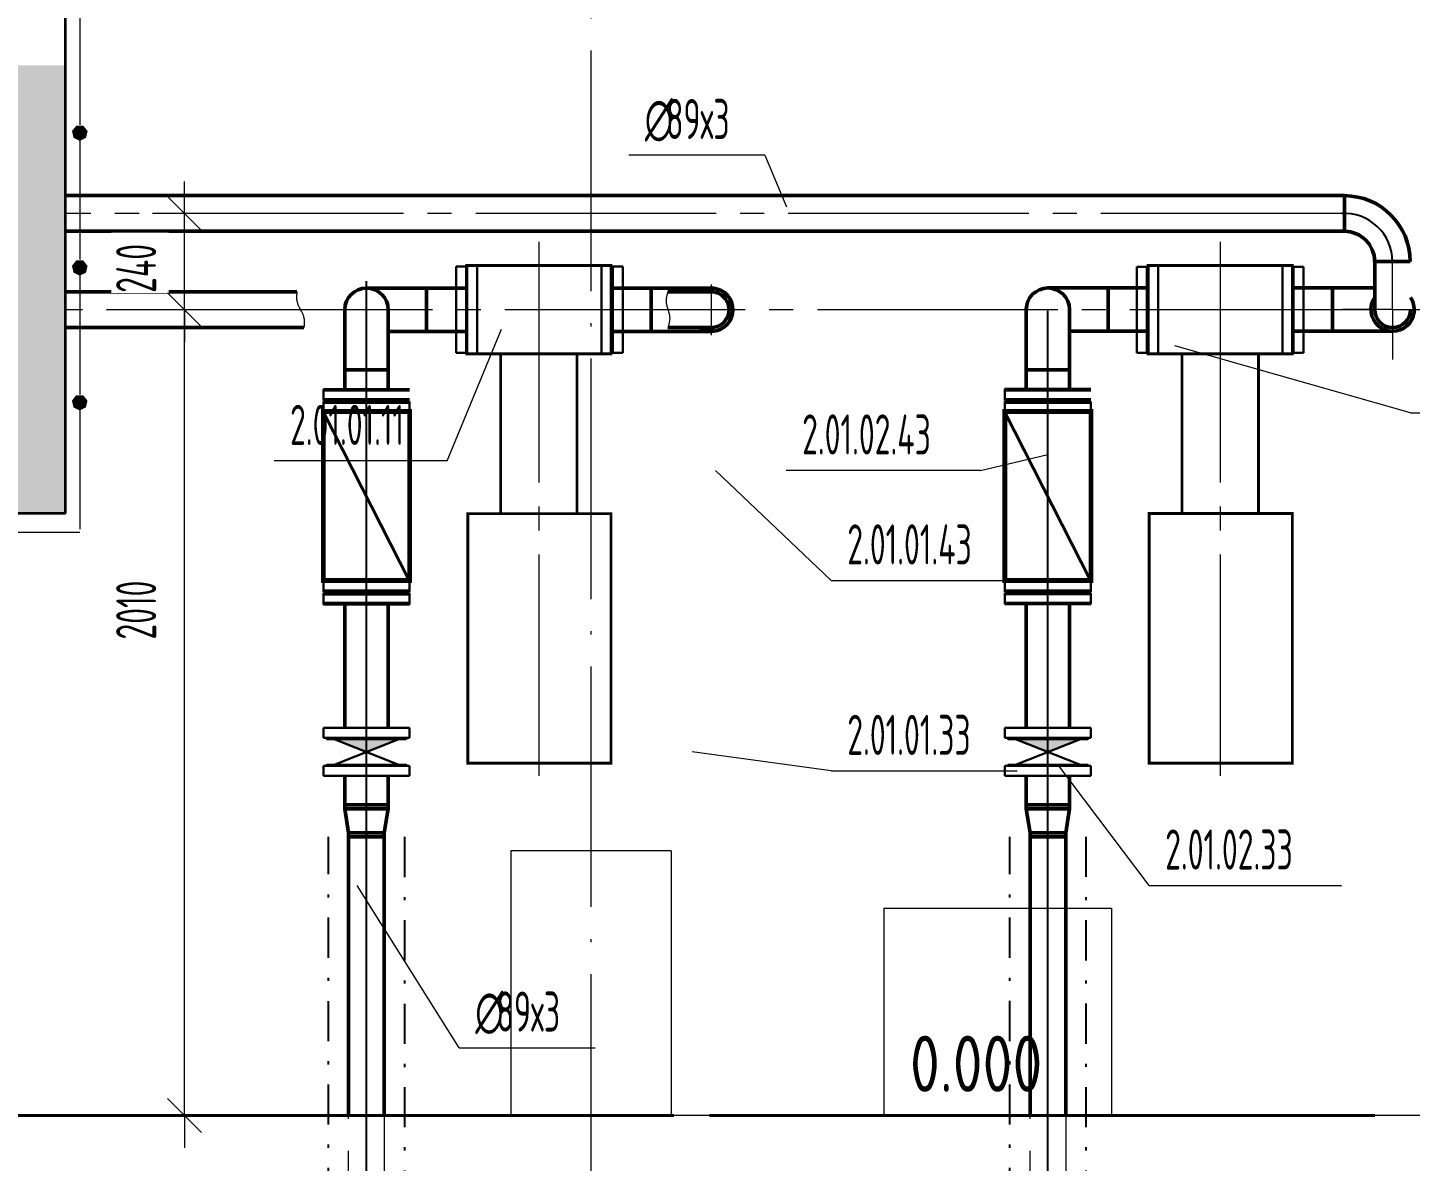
# Model space of a CAD drawing. Header units: millimetres. Extents: x -2281 to 5887, y 0 to 4166.
# Drawn here: x 2074.4 to 2160.7, y 192.2 to 262.9 of the extents above; entities that cross this region are included whole.
import ezdxf

# ---------------------------------------------------------------- set-up
doc = ezdxf.new("R2010")
doc.units = ezdxf.units.MM
for name, pattern in [('K5LT32781', [0]), ('K5LT32783', [0]), ('K5LT32784', [0]), ('K5LT32785', [0]), ('K5LT32786', [0]), ('K5LT32818', [0]), ('K5LT32834', [0]), ('K5LT32838', [0]), ('K5LT32848', [19.2, 15, -2, 0.2, -2]), ('K5LT32856', [5.2, 2.5, -1.25, 0.2, -1.25]), ('K5LT32865', [0]), ('K5LT32885', [0]), ('K5LT32897', [0]), ('K5LT32899', [0]), ('K5LT32900', [0]), ('K5LT32901', [0]), ('K5LT_AXLED', [19.5, 15, -1.5, 1.5, -1.5]), ('K5LT_BASIC', [0]), ('K5LT_DASHED', [6, 4, -2]), ('K5LT_THIN', [0]), ('K5LT_THIN_INCLUDED_TO_HATCHING', [0])]:
    doc.linetypes.add(name, pattern=pattern)
doc.layers.add('Системный слой', color=7, linetype='Continuous')
doc.styles.add('KDIMTEXTSTYLE', font='GOST_AU.SHX', dxfattribs={"width": 0.96, "oblique": 15, "height": 5})
doc.styles.add('KTEXTSTYLE', font='GOST_AU.SHX', dxfattribs={"width": 0.96, "height": 5})
doc.dimstyles.new('KDIMSTYLE (0.03)', dxfattribs={"dimtxt": 5, "dimasz": 1, "dimexe": 2, "dimexo": 0, "dimgap": 1, "dimtad": 1, "dimlfac": 40, "dimtxsty": 'KDIMTEXTSTYLE', "dimsah": 1, "dimcen": 0, "dimdle": 1, "dimadec": 0, "dimazin": 0, "dimtfac": 0.667, "dimtmove": 0, "dimatfit": 3, "dimfxl": 1, "dimtvp": 1, "dimtolj": 1, "dimtzin": 0, "dimarcsym": 0})

# ---------------------------------------------------------------- blocks, each defined once
blk = doc.blocks.new('U21')
at = {"layer": 'Системный слой', "color": 7, "linetype": 'K5LT_THIN_INCLUDED_TO_HATCHING', "lineweight": 13}
for p, q in [((2091.215, 246.156), (2091.214, 246.105)), ((2091.214, 246.105), (2091.216, 246.055)), ((2091.216, 246.207), (2091.215, 246.156)), ((2091.219, 246.259), (2091.216, 246.207)), ((2091.216, 246.055), (2091.22, 246.004)), ((2091.223, 246.311), (2091.219, 246.259)), ((2091.22, 246.004), (2091.225, 245.955)), ((2091.228, 246.363), (2091.223, 246.311)), ((2091.225, 245.955), (2091.233, 245.905)), ((2091.234, 246.415), (2091.228, 246.363)), ((2091.233, 245.905), (2091.243, 245.856)), ((2091.24, 246.467), (2091.234, 246.415)), ((2091.243, 245.856), (2091.255, 245.808)), ((2091.255, 245.808), (2091.269, 245.759)), ((2091.269, 245.759), (2091.285, 245.712)), ((2091.285, 245.712), (2091.303, 245.664)), ((2091.303, 245.664), (2091.323, 245.617)), ((2091.323, 245.617), (2091.344, 245.57)), ((2091.344, 245.57), (2091.367, 245.524)), ((2091.367, 245.524), (2091.39, 245.477)), ((2091.39, 245.477), (2091.414, 245.431)), ((2091.414, 245.431), (2091.439, 245.385)), ((2091.439, 245.385), (2091.464, 245.339)), ((2091.464, 245.339), (2091.489, 245.293)), ((2091.489, 245.293), (2091.513, 245.246)), ((2091.513, 245.246), (2091.537, 245.2)), ((2091.537, 245.2), (2091.56, 245.154)), ((2091.56, 245.154), (2091.581, 245.107)), ((2091.581, 245.107), (2091.602, 245.06)), ((2091.602, 245.06), (2091.62, 245.013)), ((2091.62, 245.013), (2091.637, 244.965)), ((2091.637, 244.965), (2091.652, 244.917)), ((2091.652, 244.917), (2091.664, 244.868)), ((2091.664, 244.868), (2091.675, 244.819)), ((2091.674, 244.259), (2091.672, 244.242)), ((2091.679, 244.311), (2091.674, 244.259)), ((2091.675, 244.819), (2091.683, 244.77)), ((2091.685, 244.363), (2091.679, 244.311)), ((2091.683, 244.77), (2091.69, 244.72)), ((2091.689, 244.415), (2091.685, 244.363)), ((2091.693, 244.466), (2091.689, 244.415)), ((2091.69, 244.72), (2091.694, 244.67)), ((2091.696, 244.518), (2091.693, 244.466)), ((2091.694, 244.67), (2091.696, 244.62)), ((2091.696, 244.62), (2091.697, 244.569)), ((2091.697, 244.569), (2091.696, 244.518))]:
    blk.add_line(p, q, dxfattribs=at)
blk = doc.blocks.new('U22')
at = {"layer": 'Системный слой', "color": 7, "linetype": 'K5LT_THIN_INCLUDED_TO_HATCHING', "lineweight": 13}
for p, q in [((2114.266, 245.967), (2114.264, 245.917)), ((2114.264, 245.917), (2114.265, 245.867)), ((2114.265, 245.867), (2114.268, 245.817)), ((2114.269, 246.017), (2114.266, 245.967)), ((2114.268, 245.817), (2114.273, 245.767)), ((2114.275, 246.067), (2114.269, 246.017)), ((2114.283, 246.117), (2114.275, 246.067)), ((2114.292, 246.167), (2114.283, 246.117)), ((2114.303, 246.217), (2114.292, 246.167)), ((2114.316, 246.267), (2114.303, 246.217)), ((2114.33, 246.317), (2114.316, 246.267)), ((2114.344, 246.367), (2114.33, 246.317)), ((2114.36, 246.417), (2114.344, 246.367)), ((2114.375, 246.467), (2114.36, 246.417)), ((2114.273, 245.767), (2114.28, 245.717)), ((2114.28, 245.717), (2114.29, 245.667)), ((2114.29, 245.667), (2114.3, 245.617)), ((2114.3, 245.617), (2114.313, 245.567)), ((2114.313, 245.567), (2114.326, 245.517)), ((2114.326, 245.517), (2114.341, 245.467)), ((2114.341, 245.467), (2114.356, 245.417)), ((2114.356, 245.417), (2114.372, 245.367)), ((2114.372, 245.367), (2114.387, 245.317)), ((2114.387, 245.317), (2114.403, 245.267)), ((2114.403, 245.267), (2114.418, 245.217)), ((2114.418, 245.217), (2114.432, 245.167)), ((2114.432, 245.167), (2114.445, 245.117)), ((2114.445, 245.117), (2114.456, 245.067)), ((2114.456, 245.067), (2114.466, 245.017)), ((2114.466, 245.017), (2114.474, 244.967)), ((2114.474, 244.967), (2114.48, 244.917)), ((2114.383, 244.267), (2114.375, 244.242)), ((2114.399, 244.317), (2114.383, 244.267)), ((2114.414, 244.367), (2114.399, 244.317)), ((2114.428, 244.417), (2114.414, 244.367)), ((2114.441, 244.467), (2114.428, 244.417)), ((2114.453, 244.517), (2114.441, 244.467)), ((2114.464, 244.567), (2114.453, 244.517)), ((2114.472, 244.617), (2114.464, 244.567)), ((2114.479, 244.667), (2114.472, 244.617)), ((2114.484, 244.717), (2114.479, 244.667)), ((2114.48, 244.917), (2114.485, 244.867)), ((2114.486, 244.767), (2114.484, 244.717)), ((2114.485, 244.867), (2114.487, 244.817)), ((2114.487, 244.817), (2114.486, 244.767))]:
    blk.add_line(p, q, dxfattribs=at)
blk = doc.blocks.new('U25')
at = {"layer": 'Системный слой'}
for points in [[(2078.102, 314.906), (2078.199, 315.329), (2077.928, 315.669), (2077.494, 315.669), (2077.224, 315.33), (2077.32, 314.907), (2077.711, 314.718)], [(2078.099, 306.501), (2078.196, 306.924), (2077.926, 307.264), (2077.492, 307.264), (2077.221, 306.925), (2077.318, 306.502), (2077.708, 306.313)], [(2078.097, 298.096), (2078.194, 298.519), (2077.923, 298.858), (2077.489, 298.859), (2077.219, 298.519), (2077.315, 298.096), (2077.706, 297.908)], [(2078.094, 289.691), (2078.191, 290.114), (2077.921, 290.453), (2077.487, 290.453), (2077.216, 290.114), (2077.312, 289.691), (2077.703, 289.503)], [(2078.092, 281.286), (2078.188, 281.709), (2077.918, 282.048), (2077.484, 282.048), (2077.214, 281.709), (2077.31, 281.286), (2077.701, 281.098)], [(2078.089, 272.881), (2078.186, 273.304), (2077.916, 273.643), (2077.482, 273.643), (2077.211, 273.304), (2077.307, 272.881), (2077.698, 272.693)], [(2078.087, 264.476), (2078.183, 264.899), (2077.913, 265.238), (2077.479, 265.238), (2077.208, 264.899), (2077.305, 264.476), (2077.696, 264.287)], [(2078.084, 256.07), (2078.181, 256.493), (2077.91, 256.833), (2077.477, 256.833), (2077.206, 256.494), (2077.302, 256.071), (2077.693, 255.882)], [(2078.082, 247.665), (2078.178, 248.088), (2077.908, 248.427), (2077.474, 248.428), (2077.203, 248.088), (2077.3, 247.665), (2077.691, 247.477)], [(2078.079, 239.26), (2078.176, 239.683), (2077.905, 240.022), (2077.472, 240.022), (2077.201, 239.683), (2077.297, 239.26), (2077.688, 239.072)]]:
    blk.add_hatch(color=7, dxfattribs=at).paths.add_polyline_path(points)
at = {"layer": 'Системный слой', "color": 7, "linetype": 'K5LT32865', "lineweight": 13}
for p, q in [((2077.713, 323.124), (2077.711, 315.718)), ((2077.711, 314.718), (2077.709, 307.313)), ((2077.708, 306.313), (2077.706, 298.908)), ((2077.706, 297.908), (2077.704, 290.503)), ((2077.703, 289.503), (2077.701, 282.098)), ((2077.701, 281.098), (2077.699, 273.693)), ((2077.698, 272.693), (2077.696, 265.287)), ((2077.696, 264.287), (2077.694, 256.882)), ((2077.693, 255.882), (2077.691, 248.477)), ((2077.691, 247.477), (2077.688, 240.072)), ((2077.688, 239.072), (2077.686, 231.667))]:
    blk.add_line(p, q, dxfattribs=at)
blk = doc.blocks.new('U26')
at = {"layer": 'Системный слой', "color": 7, "linetype": 'K5LT32865', "lineweight": 13}
blk.add_line((2070.246, 231.487), (2077.686, 231.487), dxfattribs=at)
blk = doc.blocks.new('U360')
at = {"layer": 'Системный слой', "color": 7, "linetype": 'K5LT_THIN', "lineweight": 13}
for p, q in [((2127.851, 208.045), (2142.049, 208.045)), ((2127.851, 208.045), (2127.851, 195.098)), ((2142.049, 208.045), (2142.049, 195.098)), ((2142.049, 195.098), (2127.851, 195.098))]:
    blk.add_line(p, q, dxfattribs=at)
blk = doc.blocks.new('U359')
at = {"layer": 'Системный слой'}
blk.add_blockref('U360', (0, 0), dxfattribs=at)
at = {"layer": 'Системный слой', "color": 7, "insert": (2129.474, 200.086), "char_height": 2.5, "attachment_point": 1, "style": 'KTEXTSTYLE'}
blk.add_mtext('\\H3.5;\\W0.965;\\Q15;\\Q0;0.000', dxfattribs=at)
blk = doc.blocks.new('U373')
at = {"layer": 'Системный слой', "color": 30, "linetype": 'K5LT_AXLED', "lineweight": 13, "true_color": 0xff8000}
for q in [(2159.576, 248.47), (2156.463, 245.357), (2162.688, 245.357), (2159.576, 242.245)]:
    blk.add_line((2159.576, 245.357), q, dxfattribs=at)
blk = doc.blocks.new('U372')
at = {"layer": 'Системный слой', "true_color": 0xbf7fff}
blk.add_hatch(color=191, dxfattribs=at).paths.add_polyline_path([(2136.051, 218.582), (2138.076, 217.782), (2140.101, 218.582)])
at = {"layer": 'Системный слой', "color": 191, "linetype": 'K5LT32781', "lineweight": 50, "true_color": 0xbf7fff}
for p, q in [((2138.076, 246.707), (2144.326, 246.707)), ((2141.826, 246.707), (2141.826, 244.007)), ((2158.463, 246.707), (2153.326, 246.707)), ((2155.826, 246.707), (2155.826, 244.007)), ((2136.726, 245.357), (2136.726, 240.345)), ((2139.426, 245.357), (2139.426, 240.345)), ((2139.426, 244.007), (2144.326, 244.007)), ((2159.576, 244.007), (2153.326, 244.007)), ((2136.726, 241.607), (2139.426, 241.607)), ((2136.726, 226.982), (2136.726, 219.282)), ((2139.426, 219.282), (2139.426, 226.982)), ((2139.426, 220.382), (2139.426, 219.282)), ((2136.726, 216.282), (2136.726, 214.185)), ((2139.426, 216.282), (2139.426, 214.185)), ((2139.426, 214.482), (2136.726, 214.482)), ((2139.426, 214.232), (2136.726, 214.232)), ((2136.726, 214.232), (2136.963, 212.732)), ((2139.426, 214.232), (2139.188, 212.732)), ((2136.963, 212.732), (2136.963, 212.482)), ((2139.188, 212.732), (2136.963, 212.732)), ((2139.188, 212.482), (2136.963, 212.482)), ((2136.963, 195.098), (2136.963, 212.482)), ((2139.188, 212.732), (2139.188, 212.482)), ((2139.188, 212.482), (2139.188, 195.098))]:
    blk.add_line(p, q, dxfattribs=at)
at = {"layer": 'Системный слой', "color": 1, "linetype": 'K5LT32838', "lineweight": 25, "true_color": 0xff0000}
blk.add_line((2138.076, 176.462), (2138.076, 245.293), dxfattribs=at)
at = {"layer": 'Системный слой', "color": 1, "linetype": 'K5LT32900', "lineweight": 30, "true_color": 0xff0000}
for p, q in [((2135.388, 239.785), (2135.388, 240.41)), ((2135.388, 240.41), (2140.763, 240.41)), ((2135.388, 239.785), (2140.763, 239.785)), ((2135.593, 239.71), (2135.53, 239.785)), ((2135.388, 239.635), (2140.763, 239.635)), ((2135.388, 239.635), (2135.388, 239.01)), ((2135.388, 239.01), (2140.763, 228.472)), ((2135.388, 239.01), (2140.763, 239.01)), ((2135.593, 239.71), (2135.53, 239.635)), ((2140.559, 239.71), (2135.593, 239.71)), ((2140.559, 239.71), (2135.593, 239.71)), ((2135.826, 239.71), (2140.326, 239.71)), ((2135.826, 239.71), (2140.326, 239.71)), ((2140.763, 239.635), (2140.763, 239.01)), ((2135.388, 227.847), (2135.388, 228.472)), ((2135.388, 228.472), (2140.763, 228.472)), ((2135.388, 227.847), (2140.763, 227.847)), ((2135.388, 227.697), (2140.763, 227.697)), ((2135.388, 227.697), (2135.388, 227.072)), ((2135.593, 227.772), (2135.53, 227.847)), ((2135.593, 227.772), (2135.53, 227.697)), ((2140.559, 227.772), (2135.593, 227.772)), ((2140.559, 227.772), (2135.593, 227.772)), ((2135.826, 227.772), (2140.326, 227.772)), ((2135.826, 227.772), (2140.326, 227.772)), ((2140.559, 227.772), (2140.622, 227.847)), ((2140.559, 227.772), (2140.622, 227.697)), ((2140.763, 227.847), (2140.763, 228.472)), ((2140.763, 227.697), (2140.763, 227.072)), ((2135.388, 227.072), (2140.763, 227.072))]:
    blk.add_line(p, q, dxfattribs=at)
at = {"layer": 'Системный слой', "color": 191, "linetype": 'K5LT32897', "lineweight": 30, "true_color": 0xbf7fff}
for p, q in [((2135.388, 239.695), (2135.388, 240.32)), ((2135.388, 240.32), (2140.763, 240.32)), ((2135.388, 239.695), (2140.763, 239.695)), ((2135.388, 239.545), (2140.763, 239.545)), ((2135.388, 239.545), (2135.388, 238.92)), ((2135.388, 238.92), (2140.763, 238.92)), ((2135.593, 239.62), (2135.53, 239.695)), ((2135.593, 239.62), (2135.53, 239.545)), ((2140.559, 239.62), (2135.593, 239.62)), ((2140.559, 239.62), (2135.593, 239.62)), ((2135.826, 239.62), (2140.326, 239.62)), ((2135.826, 239.62), (2140.326, 239.62)), ((2140.763, 239.545), (2140.763, 238.92)), ((2135.388, 227.757), (2135.388, 228.382)), ((2135.388, 228.382), (2140.763, 228.382)), ((2135.388, 227.757), (2140.763, 227.757)), ((2135.593, 227.682), (2135.53, 227.757)), ((2140.559, 227.682), (2140.622, 227.757)), ((2140.763, 227.757), (2140.763, 228.382)), ((2135.388, 227.607), (2140.763, 227.607)), ((2135.388, 227.607), (2135.388, 226.982)), ((2135.388, 226.982), (2140.763, 226.982)), ((2135.593, 227.682), (2135.53, 227.607)), ((2140.559, 227.682), (2135.593, 227.682)), ((2140.559, 227.682), (2135.593, 227.682)), ((2135.826, 227.682), (2140.326, 227.682)), ((2135.826, 227.682), (2140.326, 227.682)), ((2140.559, 227.682), (2140.622, 227.607)), ((2140.763, 227.607), (2140.763, 226.982)), ((2135.388, 218.657), (2135.388, 219.282)), ((2135.388, 219.282), (2140.763, 219.282)), ((2140.763, 218.657), (2140.763, 219.282)), ((2135.388, 218.657), (2140.763, 218.657)), ((2135.593, 218.582), (2135.53, 218.657)), ((2140.559, 218.582), (2135.593, 218.582)), ((2135.826, 218.582), (2140.326, 218.582)), ((2140.559, 218.582), (2140.622, 218.657)), ((2135.388, 216.907), (2140.763, 216.907)), ((2135.388, 216.907), (2135.388, 216.282)), ((2135.593, 216.982), (2135.53, 216.907)), ((2140.559, 216.982), (2135.593, 216.982)), ((2135.826, 216.982), (2140.326, 216.982)), ((2140.559, 216.982), (2140.622, 216.907)), ((2140.763, 216.907), (2140.763, 216.282)), ((2135.388, 216.282), (2140.763, 216.282))]:
    blk.add_line(p, q, dxfattribs=at)
at = {"layer": 'Системный слой', "color": 191, "linetype": 'K5LT32885', "lineweight": 30, "true_color": 0xbf7fff}
for p, q in [((2135.388, 238.92), (2140.763, 228.382)), ((2136.051, 218.582), (2140.101, 216.982)), ((2140.101, 218.582), (2136.051, 216.982)), ((2136.051, 218.582), (2140.101, 218.582)), ((2136.051, 216.982), (2140.101, 216.982))]:
    blk.add_line(p, q, dxfattribs=at)
at = {"layer": 'Системный слой', "color": 114, "linetype": 'K5LT32856', "lineweight": 25, "true_color": 0x00a552}
for p, q in [((2135.713, 184.148), (2135.713, 212.482)), ((2140.438, 212.482), (2140.438, 184.148))]:
    blk.add_line(p, q, dxfattribs=at)
at = {"layer": 'Системный слой', "color": 7, "linetype": 'K5LT_DASHED', "lineweight": 13}
for p, q in [((2136.963, 182.898), (2136.963, 195.048)), ((2139.188, 195.048), (2139.188, 182.898)), ((2140.763, 182.898), (2135.388, 182.898)), ((2135.388, 182.273), (2135.388, 182.898)), ((2140.763, 182.273), (2140.763, 182.898)), ((2140.763, 182.273), (2135.388, 182.273)), ((2135.593, 182.198), (2135.53, 182.273)), ((2135.593, 182.198), (2140.559, 182.198)), ((2140.326, 182.198), (2135.826, 182.198)), ((2140.051, 180.898), (2136.101, 182.198)), ((2136.101, 182.198), (2140.051, 182.198)), ((2140.051, 182.198), (2136.101, 180.898)), ((2140.559, 182.198), (2140.622, 182.273)), ((2140.763, 180.823), (2135.388, 180.823)), ((2135.388, 180.823), (2135.388, 180.198)), ((2135.593, 180.898), (2135.53, 180.823)), ((2135.593, 180.898), (2140.559, 180.898)), ((2140.326, 180.898), (2135.826, 180.898)), ((2140.051, 180.898), (2136.101, 180.898)), ((2140.559, 180.898), (2140.622, 180.823)), ((2140.763, 180.823), (2140.763, 180.198)), ((2140.763, 180.198), (2135.388, 180.198)), ((2136.963, 176.448), (2136.963, 180.198)), ((2139.188, 180.198), (2139.188, 176.448)), ((2136.213, 176.448), (2136.213, 177.073)), ((2139.938, 177.073), (2139.938, 176.448)), ((2139.938, 176.448), (2136.213, 176.448)), ((2139.188, 176.462), (2136.963, 176.462))]:
    blk.add_line(p, q, dxfattribs=at)
at = {"layer": 'Системный слой', "color": 151, "linetype": 'K5LT32899', "lineweight": 18, "true_color": 0x7fbfff}
for p, q in [((2131.826, 184.148), (2131.821, 174.148)), ((2144.326, 184.148), (2131.826, 184.148)), ((2144.326, 184.148), (2144.321, 174.148)), ((2144.321, 174.148), (2131.821, 174.148))]:
    blk.add_line(p, q, dxfattribs=at)
at = {"layer": 'Системный слой', "color": 7, "linetype": 'K5LT32786', "const_width": 0.18}
for points in [[(2153.326, 248.107), (2144.326, 248.107), (2144.326, 242.607), (2153.326, 242.607)], [(2151.209, 242.607), (2146.443, 242.607), (2146.443, 232.639), (2151.209, 232.639)], [(2144.392, 232.639), (2144.392, 217.082), (2153.326, 217.082), (2153.326, 232.639)]]:
    blk.add_lwpolyline(points, close=True, dxfattribs=at)
at = {"layer": 'Системный слой', "color": 1, "linetype": 'K5LT32900', "true_color": 0xff0000, "const_width": 0.3}
blk.add_lwpolyline([(2140.763, 228.472), (2140.763, 239.01), (2135.388, 239.01), (2135.388, 228.472)], close=True, dxfattribs=at)
at = {"layer": 'Системный слой', "color": 114, "linetype": 'K5LT32856', "true_color": 0x00a552, "const_width": 0.25}
blk.add_lwpolyline([(2135.713, 184.148), (2134.138, 184.148), (2134.138, 178.948), (2142.013, 178.948), (2142.013, 184.148), (2140.438, 184.148)], dxfattribs=at)
at = {"layer": 'Системный слой', "color": 191, "linetype": 'K5LT32781', "lineweight": 50, "true_color": 0xbf7fff}
for centre, start, end in [((2138.076, 245.357), 0, 180), ((2159.576, 245.357), 145.49473, 34.50527)]:
    blk.add_arc(centre, 1.35, start, end, dxfattribs=at)
at = {"layer": 'Системный слой', "color": 211, "linetype": 'K5LT32783', "lineweight": 50, "true_color": 0xff7fff}
blk.add_arc((2159.576, 245.357), 1.113, 180, 0, dxfattribs=at)
at = {"layer": 'Системный слой'}
blk.add_blockref('U373', (0, 0), dxfattribs=at)
blk = doc.blocks.new('U375')
at = {"layer": 'Системный слой', "color": 200, "linetype": 'K5LT32834', "lineweight": 30, "true_color": 0xbf00ff}
for p, q in [((2143.63, 242.656), (2143.63, 248.031)), ((2144.255, 248.031), (2143.63, 248.031)), ((2144.255, 242.656), (2144.255, 248.031)), ((2144.33, 247.827), (2144.255, 247.889)), ((2144.33, 247.827), (2144.33, 242.86)), ((2144.33, 243.093), (2144.33, 247.593)), ((2144.255, 242.656), (2143.63, 242.656)), ((2144.33, 242.86), (2144.255, 242.797))]:
    blk.add_line(p, q, dxfattribs=at)
blk = doc.blocks.new('U374')
at = {"layer": 'Системный слой'}
blk.add_blockref('U375', (0, 0), dxfattribs=at)
blk = doc.blocks.new('U377')
at = {"layer": 'Системный слой', "color": 200, "linetype": 'K5LT32834', "lineweight": 30, "true_color": 0xbf00ff}
for p, q in [((2153.33, 247.827), (2153.405, 247.889)), ((2153.33, 247.827), (2153.33, 242.86)), ((2153.33, 243.093), (2153.33, 247.593)), ((2153.405, 242.656), (2153.405, 248.031)), ((2153.405, 248.031), (2154.03, 248.031)), ((2154.03, 242.656), (2154.03, 248.031)), ((2153.33, 242.86), (2153.405, 242.797)), ((2153.405, 242.656), (2154.03, 242.656))]:
    blk.add_line(p, q, dxfattribs=at)
blk = doc.blocks.new('U376')
at = {"layer": 'Системный слой'}
blk.add_blockref('U377', (0, 0), dxfattribs=at)
blk = doc.blocks.new('U378')
at = {"layer": 'Системный слой', "color": 200, "linetype": 'K5LT32784', "lineweight": 50, "true_color": 0xbf00ff}
for p, q in [((2156.568, 252.465), (2156.568, 250.24)), ((2158.456, 248.353), (2160.681, 248.353)), ((2158.456, 248.349), (2160.681, 248.353))]:
    blk.add_line(p, q, dxfattribs=at)
for centre, radius, start, end in [((2156.56, 248.349), 4.116, 0.049, 89.88151), ((2156.568, 248.353), 1.888, 0, 90)]:
    blk.add_arc(centre, radius, start, end, dxfattribs=at)
at = {"layer": 'Системный слой', "color": 1, "linetype": 'K5LT32838', "lineweight": 25, "true_color": 0xff0000}
blk.add_arc((2156.56, 248.349), 3.009, 0.06712, 93.29927, dxfattribs=at)
blk = doc.blocks.new('U379')
at = {"layer": 'Системный слой', "true_color": 0xbf7fff}
blk.add_hatch(color=191, dxfattribs=at).paths.add_polyline_path([(2093.551, 218.579), (2095.576, 217.779), (2097.601, 218.579)])
at = {"layer": 'Системный слой', "color": 1, "linetype": 'K5LT32838', "lineweight": 25, "true_color": 0xff0000}
blk.add_line((2095.576, 176.459), (2095.576, 247.141), dxfattribs=at)
at = {"layer": 'Системный слой', "color": 191, "linetype": 'K5LT32781', "lineweight": 50, "true_color": 0xbf7fff}
for p, q in [((2095.576, 246.704), (2101.826, 246.704)), ((2099.326, 246.704), (2099.326, 244.004)), ((2117.076, 246.704), (2110.826, 246.704)), ((2113.326, 246.704), (2113.326, 244.004)), ((2094.226, 245.354), (2094.226, 240.342)), ((2096.926, 245.354), (2096.926, 240.342)), ((2096.926, 244.004), (2101.826, 244.004)), ((2117.076, 244.004), (2110.826, 244.004)), ((2094.226, 241.604), (2096.926, 241.604)), ((2094.226, 226.979), (2094.226, 219.279)), ((2096.926, 219.279), (2096.926, 226.979)), ((2096.926, 220.379), (2096.926, 219.279)), ((2094.226, 216.279), (2094.226, 214.182)), ((2096.926, 216.279), (2096.926, 214.182)), ((2096.926, 214.479), (2094.226, 214.479)), ((2096.926, 214.229), (2094.226, 214.229)), ((2094.226, 214.229), (2094.463, 212.729)), ((2096.926, 214.229), (2096.688, 212.729)), ((2094.463, 212.729), (2094.463, 212.479)), ((2096.688, 212.729), (2094.463, 212.729)), ((2096.688, 212.479), (2094.463, 212.479)), ((2094.463, 195.098), (2094.463, 212.479)), ((2096.688, 212.729), (2096.688, 212.479)), ((2096.688, 212.479), (2096.688, 195.098))]:
    blk.add_line(p, q, dxfattribs=at)
at = {"layer": 'Системный слой', "color": 1, "linetype": 'K5LT32900', "lineweight": 30, "true_color": 0xff0000}
for p, q in [((2092.888, 239.782), (2092.888, 240.407)), ((2092.888, 240.407), (2098.263, 240.407)), ((2092.888, 239.782), (2098.263, 239.782)), ((2093.093, 239.707), (2093.03, 239.782)), ((2092.888, 239.632), (2098.263, 239.632)), ((2092.888, 239.632), (2092.888, 239.007)), ((2092.888, 239.007), (2098.263, 228.469)), ((2092.888, 239.007), (2098.263, 239.007)), ((2093.093, 239.707), (2093.03, 239.632)), ((2098.059, 239.707), (2093.093, 239.707)), ((2098.059, 239.707), (2093.093, 239.707)), ((2093.326, 239.707), (2097.826, 239.707)), ((2093.326, 239.707), (2097.826, 239.707)), ((2098.263, 239.632), (2098.263, 239.007)), ((2092.888, 227.844), (2092.888, 228.469)), ((2092.888, 228.469), (2098.263, 228.469)), ((2092.888, 227.844), (2098.263, 227.844)), ((2092.888, 227.694), (2098.263, 227.694)), ((2092.888, 227.694), (2092.888, 227.069)), ((2093.093, 227.769), (2093.03, 227.844)), ((2093.093, 227.769), (2093.03, 227.694)), ((2098.059, 227.769), (2093.093, 227.769)), ((2098.059, 227.769), (2093.093, 227.769)), ((2093.326, 227.769), (2097.826, 227.769)), ((2093.326, 227.769), (2097.826, 227.769)), ((2098.059, 227.769), (2098.122, 227.844)), ((2098.059, 227.769), (2098.122, 227.694)), ((2098.263, 227.844), (2098.263, 228.469)), ((2098.263, 227.694), (2098.263, 227.069)), ((2092.888, 227.069), (2098.263, 227.069))]:
    blk.add_line(p, q, dxfattribs=at)
at = {"layer": 'Системный слой', "color": 191, "linetype": 'K5LT32897', "lineweight": 30, "true_color": 0xbf7fff}
for p, q in [((2092.888, 239.692), (2092.888, 240.317)), ((2092.888, 240.317), (2098.263, 240.317)), ((2092.888, 239.692), (2098.263, 239.692)), ((2092.888, 239.542), (2098.263, 239.542)), ((2092.888, 239.542), (2092.888, 238.917)), ((2092.888, 238.917), (2098.263, 238.917)), ((2093.093, 239.617), (2093.03, 239.692)), ((2093.093, 239.617), (2093.03, 239.542)), ((2098.059, 239.617), (2093.093, 239.617)), ((2098.059, 239.617), (2093.093, 239.617)), ((2093.326, 239.617), (2097.826, 239.617)), ((2093.326, 239.617), (2097.826, 239.617)), ((2098.263, 239.542), (2098.263, 238.917)), ((2092.888, 227.754), (2092.888, 228.379)), ((2092.888, 228.379), (2098.263, 228.379)), ((2092.888, 227.754), (2098.263, 227.754)), ((2093.093, 227.679), (2093.03, 227.754)), ((2098.059, 227.679), (2098.122, 227.754)), ((2098.263, 227.754), (2098.263, 228.379)), ((2092.888, 227.604), (2098.263, 227.604)), ((2092.888, 227.604), (2092.888, 226.979)), ((2092.888, 226.979), (2098.263, 226.979)), ((2093.093, 227.679), (2093.03, 227.604)), ((2098.059, 227.679), (2093.093, 227.679)), ((2098.059, 227.679), (2093.093, 227.679)), ((2093.326, 227.679), (2097.826, 227.679)), ((2093.326, 227.679), (2097.826, 227.679)), ((2098.059, 227.679), (2098.122, 227.604)), ((2098.263, 227.604), (2098.263, 226.979)), ((2092.888, 218.654), (2092.888, 219.279)), ((2092.888, 219.279), (2098.263, 219.279)), ((2098.263, 218.654), (2098.263, 219.279)), ((2092.888, 218.654), (2098.263, 218.654)), ((2093.093, 218.579), (2093.03, 218.654)), ((2098.059, 218.579), (2093.093, 218.579)), ((2093.326, 218.579), (2097.826, 218.579)), ((2098.059, 218.579), (2098.122, 218.654)), ((2092.888, 216.904), (2098.263, 216.904)), ((2092.888, 216.904), (2092.888, 216.279)), ((2093.093, 216.979), (2093.03, 216.904)), ((2098.059, 216.979), (2093.093, 216.979)), ((2093.326, 216.979), (2097.826, 216.979)), ((2098.059, 216.979), (2098.122, 216.904)), ((2098.263, 216.904), (2098.263, 216.279)), ((2092.888, 216.279), (2098.263, 216.279))]:
    blk.add_line(p, q, dxfattribs=at)
at = {"layer": 'Системный слой', "color": 191, "linetype": 'K5LT32885', "lineweight": 30, "true_color": 0xbf7fff}
for p, q in [((2092.888, 238.917), (2098.263, 228.379)), ((2093.551, 218.579), (2097.601, 216.979)), ((2097.601, 218.579), (2093.551, 216.979)), ((2093.551, 218.579), (2097.601, 218.579)), ((2093.551, 216.979), (2097.601, 216.979))]:
    blk.add_line(p, q, dxfattribs=at)
at = {"layer": 'Системный слой', "color": 1, "linetype": 'K5LT32901', "lineweight": 30, "true_color": 0xff0000}
blk.add_line((2093.551, 219.279), (2097.601, 219.279), dxfattribs=at)
at = {"layer": 'Системный слой', "color": 114, "linetype": 'K5LT32856', "lineweight": 25, "true_color": 0x00a552}
for p, q in [((2093.213, 184.146), (2093.213, 212.479)), ((2097.938, 212.479), (2097.938, 184.146))]:
    blk.add_line(p, q, dxfattribs=at)
at = {"layer": 'Системный слой', "color": 7, "linetype": 'K5LT_DASHED', "lineweight": 13}
for p, q in [((2094.463, 182.896), (2094.463, 195.048)), ((2096.688, 195.048), (2096.688, 182.896)), ((2101.826, 184.146), (2101.821, 174.146)), ((2098.263, 182.896), (2092.888, 182.896)), ((2092.888, 182.271), (2092.888, 182.896)), ((2098.263, 182.271), (2098.263, 182.896)), ((2098.263, 182.271), (2092.888, 182.271)), ((2093.093, 182.196), (2093.03, 182.271)), ((2093.093, 182.196), (2098.059, 182.196)), ((2097.826, 182.196), (2093.326, 182.196)), ((2097.551, 180.896), (2093.601, 182.196)), ((2093.601, 182.196), (2097.551, 182.196)), ((2097.551, 182.196), (2093.601, 180.896)), ((2098.059, 182.196), (2098.122, 182.271)), ((2098.263, 180.821), (2092.888, 180.821)), ((2092.888, 180.821), (2092.888, 180.196)), ((2093.093, 180.896), (2093.03, 180.821)), ((2093.093, 180.896), (2098.059, 180.896)), ((2097.826, 180.896), (2093.326, 180.896)), ((2097.551, 180.896), (2093.601, 180.896)), ((2098.059, 180.896), (2098.122, 180.821)), ((2098.263, 180.821), (2098.263, 180.196)), ((2098.263, 180.196), (2092.888, 180.196)), ((2094.463, 176.446), (2094.463, 180.196)), ((2096.688, 180.196), (2096.688, 176.446)), ((2093.713, 176.446), (2093.713, 177.071)), ((2097.438, 177.071), (2097.438, 176.446)), ((2097.438, 176.446), (2093.713, 176.446)), ((2096.688, 176.459), (2094.463, 176.459))]:
    blk.add_line(p, q, dxfattribs=at)
at = {"layer": 'Системный слой', "color": 151, "linetype": 'K5LT32899', "lineweight": 18, "true_color": 0x7fbfff}
for p, q in [((2089.326, 184.146), (2089.321, 174.146)), ((2101.826, 184.146), (2089.326, 184.146)), ((2101.821, 174.146), (2089.321, 174.146))]:
    blk.add_line(p, q, dxfattribs=at)
at = {"layer": 'Системный слой', "color": 7, "linetype": 'K5LT32786', "const_width": 0.18}
for points in [[(2110.826, 248.104), (2101.826, 248.104), (2101.826, 242.604), (2110.826, 242.604)], [(2108.709, 242.604), (2103.943, 242.604), (2103.943, 232.636), (2108.709, 232.636)], [(2101.892, 232.636), (2101.892, 217.079), (2110.826, 217.079), (2110.826, 232.636)]]:
    blk.add_lwpolyline(points, close=True, dxfattribs=at)
at = {"layer": 'Системный слой', "color": 1, "linetype": 'K5LT32900', "true_color": 0xff0000, "const_width": 0.3}
blk.add_lwpolyline([(2098.263, 228.469), (2098.263, 239.007), (2092.888, 239.007), (2092.888, 228.469)], close=True, dxfattribs=at)
at = {"layer": 'Системный слой', "color": 114, "linetype": 'K5LT32856', "true_color": 0x00a552, "const_width": 0.25}
blk.add_lwpolyline([(2093.213, 184.146), (2091.638, 184.146), (2091.638, 178.946), (2099.513, 178.946), (2099.513, 184.146), (2097.938, 184.146)], dxfattribs=at)
at = {"layer": 'Системный слой', "color": 191, "linetype": 'K5LT32781', "lineweight": 50, "true_color": 0xbf7fff}
for centre, radius, start, end in [((2095.576, 245.354), 1.35, 0, 180), ((2117.076, 245.354), 1.35, 235.48759, 124.50527), ((2117.076, 245.354), 1.113, 269.99286, 90), ((2117.076, 245.354), 1.35, 0.00987, 0.06149)]:
    blk.add_arc(centre, radius, start, end, dxfattribs=at)
at = {"layer": 'Системный слой', "color": 211, "linetype": 'K5LT32783', "lineweight": 50, "true_color": 0xff7fff}
blk.add_arc((2117.076, 245.354), 1.112, 0.00954, 0.07385, dxfattribs=at)
blk = doc.blocks.new('U381')
at = {"layer": 'Системный слой', "color": 200, "linetype": 'K5LT32834', "lineweight": 30, "true_color": 0xbf00ff}
for p, q in [((2101.164, 242.664), (2101.164, 248.039)), ((2101.789, 248.039), (2101.164, 248.039)), ((2101.789, 242.664), (2101.789, 248.039)), ((2101.864, 247.835), (2101.789, 247.898)), ((2101.864, 247.835), (2101.864, 242.869)), ((2101.864, 243.102), (2101.864, 247.602)), ((2101.789, 242.664), (2101.164, 242.664)), ((2101.864, 242.869), (2101.789, 242.806))]:
    blk.add_line(p, q, dxfattribs=at)
blk = doc.blocks.new('U380')
at = {"layer": 'Системный слой'}
blk.add_blockref('U381', (0, 0), dxfattribs=at)
blk = doc.blocks.new('U383')
at = {"layer": 'Системный слой', "color": 200, "linetype": 'K5LT32834', "lineweight": 30, "true_color": 0xbf00ff}
for p, q in [((2110.864, 247.835), (2110.939, 247.898)), ((2110.864, 247.835), (2110.864, 242.869)), ((2110.864, 243.102), (2110.864, 247.602)), ((2110.939, 242.664), (2110.939, 248.039)), ((2110.939, 248.039), (2111.564, 248.039)), ((2111.564, 242.664), (2111.564, 248.039)), ((2110.864, 242.869), (2110.939, 242.806)), ((2110.939, 242.664), (2111.564, 242.664))]:
    blk.add_line(p, q, dxfattribs=at)
blk = doc.blocks.new('U382')
at = {"layer": 'Системный слой'}
blk.add_blockref('U383', (0, 0), dxfattribs=at)
blk = doc.blocks.new('U389')
at = {"layer": 'Системный слой', "color": 5, "linetype": 'K5LT_BASIC', "lineweight": 35, "true_color": 0x0000ff}
for q in [(2076.793, 323.929), (1959.576, 232.64)]:
    blk.add_line((2076.792, 232.64), q, dxfattribs=at)
blk = doc.blocks.new('U388')
at = {"layer": 'Системный слой'}
blk.add_blockref('U389', (0, 0), dxfattribs=at)
blk = doc.blocks.new('U408')
at = {"layer": 'Системный слой', "true_color": 0xffffff}
blk.add_hatch(color=7, dxfattribs=at).paths.add_polyline_path([(1825.826, 198.9), (1954.537, 198.901), (1954.537, 205.098), (1959.576, 205.098), (1959.576, 232.64), (2076.792, 232.64), (2076.792, 260.597), (2051.792, 260.597), (2051.792, 257.645), (1819.576, 257.651), (1819.576, 205.16), (1825.826, 205.16)])
at = {"layer": 'Системный слой', "color": 5, "linetype": 'K5LT_BASIC', "lineweight": 35, "true_color": 0x0000ff}
for q in [(2076.792, 260.597), (1959.576, 232.64)]:
    blk.add_line((2076.792, 232.64), q, dxfattribs=at)
blk = doc.blocks.new('D157')
at = {"layer": 'Системный слой', "color": 7, "linetype": 'K5LT_THIN', "lineweight": 13, "transparency": 16777216}
for p, q in [((2109.578, 195.098), (2109.578, 106.551)), ((2184.576, 95.911), (2184.576, 110.551)), ((2110.639, 109.611), (2108.518, 107.49)), ((2183.515, 107.49), (2185.636, 109.611)), ((2109.578, 108.551), (2107.578, 108.551)), ((2109.578, 108.551), (2184.576, 108.551)), ((2184.576, 108.551), (2186.576, 108.551))]:
    blk.add_line(p, q, dxfattribs=at)
at = {"transparency": 16777216}
blk.add_wipeout([(2144.563, 109.801), (2144.563, 113.369), (2149.389, 113.369), (2149.389, 109.801)], dxfattribs=at).dxf.layer = 'Системный слой'
at = {"layer": 'Системный слой', "color": 7, "transparency": 16777216, "insert": (2144.563, 112.818), "char_height": 2.5, "attachment_point": 1, "style": 'KTEXTSTYLE'}
blk.add_mtext('\\H3.5;\\W0.965;\\Q15;\\Q0;\\W0.715;\\H2.50;3000', dxfattribs=at)
blk = doc.blocks.new('KDIMARROW_03')
at = {"layer": 'Системный слой', "color": 0, "linetype": 'K5LT_THIN', "lineweight": 13}
for p, q in [((-1.061, -1.061), (1.061, 1.061)), ((0, 0), (-1, 0)), ((0, 0), (2, 0))]:
    blk.add_line(p, q, dxfattribs=at)
blk = doc.blocks.new('D172')
at = {"layer": 'Системный слой', "color": 7, "linetype": 'K5LT_THIN', "lineweight": 13, "transparency": 16777216}
for p, q in [((2084.226, 245.355), (2084.226, 247.355)), ((2085.287, 244.294), (2083.166, 246.415)), ((2088.512, 245.355), (2082.226, 245.355)), ((2084.226, 195.098), (2084.226, 245.355)), ((2083.166, 196.159), (2085.287, 194.038)), ((2092.87, 195.098), (2082.226, 195.098)), ((2084.226, 195.098), (2084.226, 193.098))]:
    blk.add_line(p, q, dxfattribs=at)
at = {"transparency": 16777216}
blk.add_wipeout([(2083.226, 224.783), (2079.658, 224.783), (2079.658, 229.228), (2083.226, 229.228)], dxfattribs=at).dxf.layer = 'Системный слой'
at = {"layer": 'Системный слой', "color": 7, "transparency": 16777216, "insert": (2079.959, 224.783), "char_height": 2.5, "attachment_point": 1, "rotation": 90, "style": 'KTEXTSTYLE'}
blk.add_mtext('\\H3.5;\\W0.965;\\Q15;\\Q0;\\W0.715;\\H2.50;2010', dxfattribs=at)
blk = doc.blocks.new('D175')
at = {"layer": 'Системный слой', "color": 7, "linetype": 'K5LT_THIN', "lineweight": 13, "transparency": 16777216}
for p, q in [((2084.226, 251.353), (2084.226, 253.353)), ((2084.587, 251.353), (2082.226, 251.353)), ((2084.226, 245.355), (2084.226, 251.353)), ((2084.226, 245.355), (2084.226, 243.355))]:
    blk.add_line(p, q, dxfattribs=at)
at = {"transparency": 16777216}
blk.add_wipeout([(2083.226, 246.403), (2079.658, 246.403), (2079.658, 250.149), (2083.226, 250.149)], dxfattribs=at).dxf.layer = 'Системный слой'
at = {"layer": 'Системный слой', "color": 7, "linetype": 'K5LT_THIN', "lineweight": 13, "transparency": 16777216}
for p, q in [((2085.287, 250.292), (2083.166, 252.413)), ((2083.166, 246.415), (2085.287, 244.294))]:
    blk.add_line(p, q, dxfattribs=at)
at = {"layer": 'Системный слой', "color": 7, "transparency": 16777216, "insert": (2079.959, 246.403), "char_height": 2.5, "attachment_point": 1, "rotation": 90, "style": 'KTEXTSTYLE'}
blk.add_mtext('\\H3.5;\\W0.965;\\Q15;\\Q0;\\W0.715;\\H2.50;240', dxfattribs=at)
blk = doc.blocks.new('U638')
at = {"layer": 'Системный слой', "color": 7, "linetype": 'K5LT_THIN', "lineweight": 13}
for q in [(2111.938, 254.994), (2121.773, 251.772)]:
    blk.add_line((2120.42, 254.994), q, dxfattribs=at)
at = {"layer": 'Системный слой', "color": 7, "char_height": 2.5, "attachment_point": 1, "style": 'KTEXTSTYLE'}
for s, insert in [('\\H3.5;\\W0.965;\\Q15;\\Q0;\\W0.715;\\H2.50;∅', (2112.938, 258.494)), ('\\H3.5;\\W0.965;\\Q15;\\Q0;\\W0.715;\\H2.50;89х3', (2114.261, 258.494))]:
    blk.add_mtext(s, dxfattribs=dict(at, insert=insert))
blk = doc.blocks.new('U645')
at = {"layer": 'Системный слой', "color": 7, "linetype": 'K5LT_THIN', "lineweight": 13}
for q in [(2115.892, 217.779), (2136.154, 216.592)]:
    blk.add_line((2124.563, 216.592), q, dxfattribs=at)
at = {"layer": 'Системный слой', "color": 7, "insert": (2125.563, 220.092), "char_height": 2.5, "attachment_point": 1, "style": 'KTEXTSTYLE'}
blk.add_mtext('\\H3.5;\\W0.965;\\Q15;\\Q0;\\W0.715;\\H2.50;2.01.01.33', dxfattribs=at)
blk = doc.blocks.new('U646')
at = {"layer": 'Системный слой', "color": 7, "linetype": 'K5LT_THIN', "lineweight": 13}
for q in [(2117.353, 235.325), (2136.287, 228.469)]:
    blk.add_line((2124.563, 228.469), q, dxfattribs=at)
at = {"layer": 'Системный слой', "color": 7, "insert": (2125.563, 231.969), "char_height": 2.5, "attachment_point": 1, "style": 'KTEXTSTYLE'}
blk.add_mtext('\\H3.5;\\W0.965;\\Q15;\\Q0;\\W0.715;\\H2.50;2.01.01.43', dxfattribs=at)
blk = doc.blocks.new('U647')
at = {"layer": 'Системный слой', "color": 7, "linetype": 'K5LT_THIN', "lineweight": 13}
for q in [(2138.765, 216.907), (2156.38, 209.443)]:
    blk.add_line((2144.392, 209.443), q, dxfattribs=at)
at = {"layer": 'Системный слой', "color": 7, "insert": (2145.392, 212.943), "char_height": 2.5, "attachment_point": 1, "style": 'KTEXTSTYLE'}
blk.add_mtext('\\H3.5;\\W0.965;\\Q15;\\Q0;\\W0.715;\\H2.50;2.01.02.33', dxfattribs=at)
blk = doc.blocks.new('U648')
at = {"layer": 'Системный слой', "color": 7, "linetype": 'K5LT_THIN', "lineweight": 13}
for q in [(2138.07, 236.328), (2121.747, 235.325)]:
    blk.add_line((2133.867, 235.325), q, dxfattribs=at)
at = {"layer": 'Системный слой', "color": 7, "insert": (2122.747, 238.825), "char_height": 2.5, "attachment_point": 1, "style": 'KTEXTSTYLE'}
blk.add_mtext('\\H3.5;\\W0.965;\\Q15;\\Q0;\\W0.715;\\H2.50;2.01.02.43', dxfattribs=at)
blk = doc.blocks.new('U649')
at = {"layer": 'Системный слой', "color": 7, "linetype": 'K5LT_THIN', "lineweight": 13}
for q in [(2146.001, 243.093), (2171.883, 238.92)]:
    blk.add_line((2160.688, 238.92), q, dxfattribs=at)
at = {"layer": 'Системный слой', "color": 7, "insert": (2161.688, 242.42), "char_height": 2.5, "attachment_point": 1, "style": 'KTEXTSTYLE'}
blk.add_mtext('\\H3.5;\\W0.965;\\Q15;\\Q0;\\W0.715;\\H2.50;2.01.02.11', dxfattribs=at)
blk = doc.blocks.new('U650')
at = {"layer": 'Системный слой', "color": 7, "linetype": 'K5LT_THIN', "lineweight": 13}
for q in [(2103.986, 244.137), (2089.807, 235.92)]:
    blk.add_line((2100.605, 235.92), q, dxfattribs=at)
at = {"layer": 'Системный слой', "color": 7, "insert": (2090.807, 239.42), "char_height": 2.5, "attachment_point": 1, "style": 'KTEXTSTYLE'}
blk.add_mtext('\\H3.5;\\W0.965;\\Q15;\\Q0;\\W0.715;\\H2.50;2.01.01.11', dxfattribs=at)
blk = doc.blocks.new('U667')
at = {"layer": 'Системный слой', "color": 7, "linetype": 'K5LT_THIN', "lineweight": 13}
for q in [(2095.003, 209.443), (2109.846, 199.336)]:
    blk.add_line((2101.364, 199.336), q, dxfattribs=at)
at = {"layer": 'Системный слой', "color": 7, "char_height": 2.5, "attachment_point": 1, "style": 'KTEXTSTYLE'}
for s, insert in [('\\H3.5;\\W0.965;\\Q15;\\Q0;\\W0.715;\\H2.50;∅', (2102.364, 202.836)), ('\\H3.5;\\W0.965;\\Q15;\\Q0;\\W0.715;\\H2.50;89х3', (2103.687, 202.836))]:
    blk.add_mtext(s, dxfattribs=dict(at, insert=insert))

msp = doc.modelspace()

# ---------------------------------------------------------------- linework, layer by layer
at = {"layer": 'Системный слой', "color": 1, "linetype": 'K5LT32848', "lineweight": 18, "true_color": 0xff0000}
msp.add_line((2109.57583, 568.71019), (2109.57583, 94.77013), dxfattribs=at)
at = {"layer": 'Системный слой', "color": 5, "linetype": 'K5LT_BASIC', "lineweight": 35, "true_color": 0x0000ff}
for q in [(2076.79166, 291.61522), (1959.57583, 232.64022)]:
    msp.add_line((2076.79166, 232.64022), q, dxfattribs=at)
at = {"layer": 'Системный слой', "color": 200, "linetype": 'K5LT32784', "lineweight": 50, "true_color": 0xbf00ff}
for p, q in [((2076.79402, 252.46695), (2156.56802, 252.46547)), ((2158.46333, 252.46522), (2158.46333, 252.46522)), ((2076.79335, 250.24195), (2156.56802, 250.24047)), ((2158.46333, 246.70704), (2158.46333, 248.35299)), ((2158.46333, 245.35704), (2158.46333, 246.70704))]:
    msp.add_line(p, q, dxfattribs=at)
at = {"layer": 'Системный слой', "color": 30, "linetype": 'K5LT_AXLED', "lineweight": 13, "true_color": 0xff8000}
for p, q in [((2156.38636, 251.35297), (2076.79369, 251.35297)), ((2106.32583, 249.57863), (2106.32583, 216.2807)), ((2148.82583, 249.58152), (2148.82583, 216.28359)), ((2117.07583, 246.91665), (2117.07583, 243.76665)), ((2094.35908, 245.35415), (2076.79188, 245.3545)), ((2158.19807, 245.34137), (2090.86158, 245.35481))]:
    msp.add_line(p, q, dxfattribs=at)
at = {"layer": 'Системный слой', "color": 200, "linetype": 'K5LT32818', "lineweight": 30, "true_color": 0xbf00ff}
for p, q in [((2101.86357, 242.60197), (2101.86357, 248.10197)), ((2102.48857, 248.10197), (2101.86357, 248.10197)), ((2102.48857, 242.60197), (2102.48857, 248.10197)), ((2110.23857, 242.60197), (2110.23857, 248.10197)), ((2110.86357, 248.10197), (2110.23857, 248.10197)), ((2110.86357, 242.60197), (2110.86357, 248.10197)), ((2144.33033, 242.59324), (2144.33033, 248.09324)), ((2144.95533, 248.09324), (2144.33033, 248.09324)), ((2144.95533, 242.59324), (2144.95533, 248.09324)), ((2152.70533, 242.59324), (2152.70533, 248.09324)), ((2153.33033, 248.09324), (2152.70533, 248.09324)), ((2153.33033, 242.59324), (2153.33033, 248.09324)), ((2102.48857, 242.60197), (2101.86357, 242.60197)), ((2110.86357, 242.60197), (2110.23857, 242.60197)), ((2144.95533, 242.59324), (2144.33033, 242.59324)), ((2153.33033, 242.59324), (2152.70533, 242.59324))]:
    msp.add_line(p, q, dxfattribs=at)
at = {"layer": 'Системный слой', "color": 211, "linetype": 'K5LT32783', "lineweight": 50, "true_color": 0xff7fff}
for p, q in [((2076.79222, 246.46615), (2091.23953, 246.46665)), ((2076.79155, 244.24187), (2091.67158, 244.24172))]:
    msp.add_line(p, q, dxfattribs=at)
at = {"layer": 'Системный слой', "color": 191, "linetype": 'K5LT32781', "lineweight": 50, "true_color": 0xbf7fff}
for p, q in [((2114.37543, 246.46665), (2117.07583, 246.46665)), ((2117.07583, 246.46665), (2116.31108, 246.46665)), ((2117.07569, 244.24165), (2114.37543, 244.24174))]:
    msp.add_line(p, q, dxfattribs=at)
at = {"layer": 'Системный слой', "color": 7, "linetype": 'K5LT_THIN', "lineweight": 13}
for p, q in [((2114.57579, 211.60481), (2104.57579, 211.60481)), ((2104.57579, 211.60481), (2104.57579, 195.09829)), ((2114.57579, 211.60481), (2114.57579, 195.09829)), ((2180.82583, 195.09829), (1949.55964, 195.09829))]:
    msp.add_line(p, q, dxfattribs=at)
at = {"layer": 'Системный слой', "color": 7, "linetype": 'K5LT32785', "lineweight": 40}
for p, q in [((2114.74658, 195.09829), (1959.55981, 195.09829)), ((2158.46333, 195.09829), (2116.97158, 195.09829))]:
    msp.add_line(p, q, dxfattribs=at)

# ---------------------------------------------------------------- block references
at = {"layer": 'Системный слой'}
for name in ['U388', 'U25', 'U408', 'U638', 'U378', 'U372', 'U379', 'U380', 'U382', 'U374', 'U376', 'U21', 'U22', 'U649', 'U648', 'U646', 'U26', 'U645', 'U647', 'U667', 'U359']:
    msp.add_blockref(name, (0, 0), dxfattribs=at)

# ---------------------------------------------------------------- next in the draw order: dimensions: what is measured, and where the dimension line sits
at = {"layer": 'Системный слой', "color": 7}
dim = msp.add_linear_dim(base=(2084.22606, 195.09829), p1=(2088.51196, 245.35481), p2=(2092.86964, 195.09829), angle=90, dimstyle='KDIMSTYLE (0.03)', override={"dimexo": 0, "dimpost": '\\H2.5;\\W0.715;\\Q0;<>', "dimblk1": 'KDIMARROW_03', "dimblk2": 'KDIMARROW_03', "dimse1": 0, "dimse2": 0, "dimclrt": 7, "dimtolj": 1}, dxfattribs=at)
dim.commit()
dim.dimension.update_dxf_attribs({"geometry": 'D172', "text_midpoint": (2084.22606, 227.09829), "dimtype": 160})
dim = msp.add_linear_dim(base=(2109.57812, 108.55076), p1=(2184.57583, 95.91126), p2=(2109.57812, 195.09829), dimstyle='KDIMSTYLE (0.03)', override={"dimexo": 0, "dimpost": '\\H2.5;\\W0.715;\\Q0;<>', "dimblk1": 'KDIMARROW_03', "dimblk2": 'KDIMARROW_03', "dimse1": 0, "dimse2": 0, "dimclrt": 7, "dimtolj": 1}, dxfattribs=at)
dim.commit()
dim.dimension.update_dxf_attribs({"geometry": 'D157', "text_midpoint": (2147.07697, 108.55076), "dimtype": 160})

# ---------------------------------------------------------------- next in the draw order: block references
at = {"layer": 'Системный слой'}
msp.add_blockref('U650', (0, 0), dxfattribs=at)

# ---------------------------------------------------------------- next in the draw order: dimensions: what is measured, and where the dimension line sits
at = {"layer": 'Системный слой', "color": 7}
dim = msp.add_linear_dim(base=(2084.22606, 245.35481), p1=(2084.58743, 251.35297), p2=(2084.22606, 245.35481), angle=90, dimstyle='KDIMSTYLE (0.03)', override={"dimexo": 0, "dimpost": '\\H2.5;\\W0.715;\\Q0;<>', "dimblk1": 'KDIMARROW_03', "dimblk2": 'KDIMARROW_03', "dimse1": 0, "dimse2": 0, "dimclrt": 7, "dimtolj": 1}, dxfattribs=at)
dim.commit()
dim.dimension.update_dxf_attribs({"geometry": 'D175', "text_midpoint": (2084.22606, 248.35389), "dimtype": 160})

doc.saveas('drawing.dxf')
